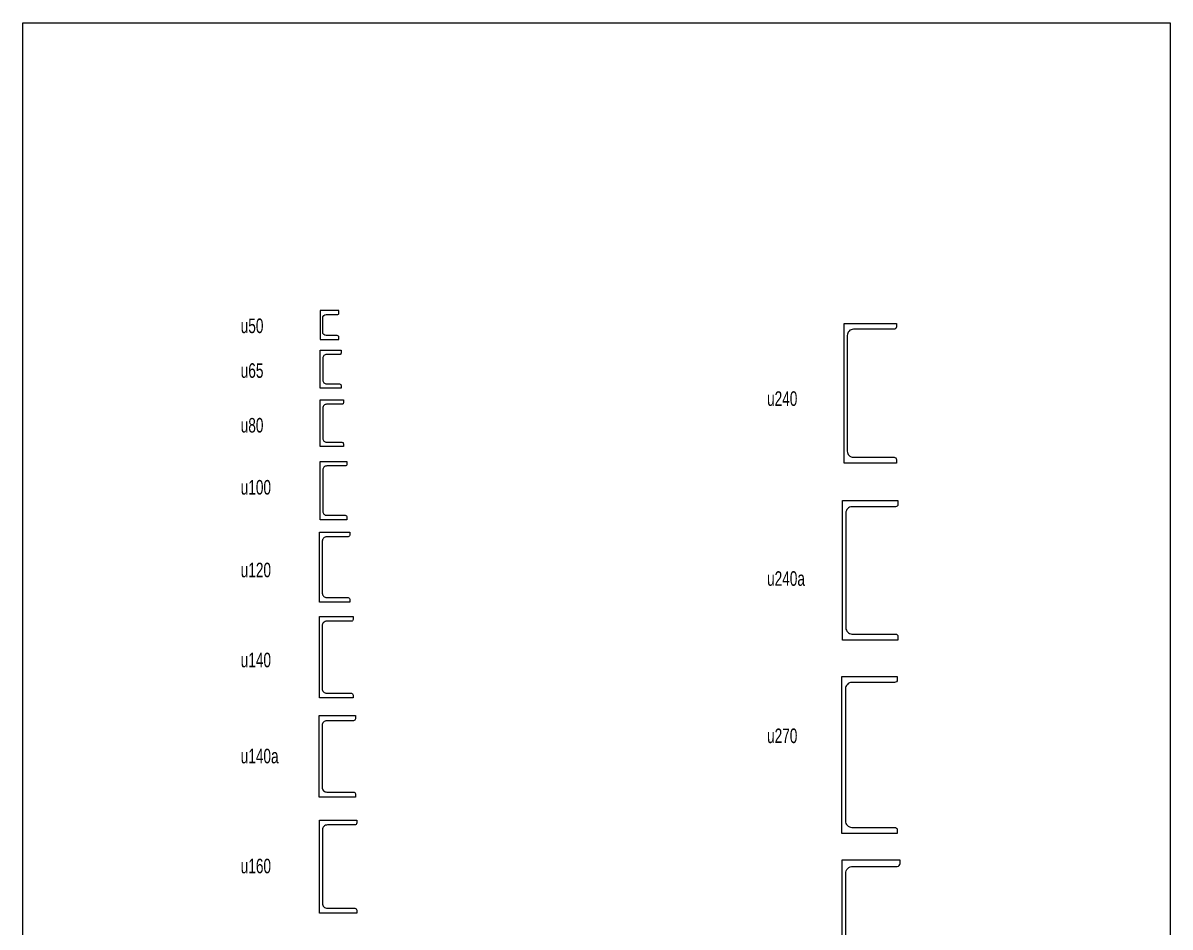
# Model space of a CAD drawing. Header units: millimetres. Extents: x -146681 to 1327256, y -72704 to 46237.
# Drawn here: x -137665 to -135694, y -44793 to -43239 of the extents above; entities that cross this region are included whole.
import ezdxf

# ---------------------------------------------------------------- set-up
doc = ezdxf.new("R2010")
doc.units = ezdxf.units.MM
doc.header["$MEASUREMENT"] = 0
doc.layers.add('KC2-TEXT', color=31, linetype='Continuous')
doc.styles.add('KC2 - Ghi chu', font='unicode.shx', dxfattribs={"width": 0.7})

msp = doc.modelspace()

# ---------------------------------------------------------------- linework, layer by layer
msp.add_lwpolyline([(-137665.3, -43239.3), (-135694.3, -43239.3), (-135694.3, -46942.4), (-137665.3, -46942.4)], close=True)
for points in [[(-137122.6, -43779.1, 0.414214), (-137125.1, -43776.6), (-137144.2, -43776.6, -0.414214), (-137150.2, -43770.6), (-137150.2, -43746.6, -0.414214), (-137144.2, -43740.6), (-137125.1, -43740.6, 0.414214), (-137122.6, -43738.1), (-137122.6, -43733.6), (-137154.6, -43733.6), (-137154.6, -43783.6), (-137122.6, -43783.6)], [(-136164.5, -43761.8, -0.414214), (-136168.5, -43765.8), (-136238.4, -43765.8, 0.414214), (-136248.9, -43776.3), (-136248.9, -43975.3, 0.414214), (-136238.4, -43985.8), (-136168.5, -43985.8, -0.414214), (-136164.5, -43989.8), (-136164.5, -43995.8), (-136254.5, -43995.8), (-136254.5, -43755.8), (-136164.5, -43755.8)], [(-137118.6, -43806.6, -0.414214), (-137121.1, -43809.1), (-137143.7, -43809.1, 0.414214), (-137150.2, -43815.6), (-137150.2, -43853.2, 0.414214), (-137143.7, -43859.7), (-137121.1, -43859.7, -0.414214), (-137118.6, -43862.2), (-137118.6, -43866.9), (-137154.6, -43866.9), (-137154.6, -43801.9), (-137118.6, -43801.9)], [(-137114.6, -43892.2, -0.414214), (-137117.1, -43894.7), (-137143.6, -43894.7, 0.414214), (-137150.1, -43901.2), (-137150.1, -43953.4, 0.414214), (-137143.6, -43959.9), (-137117.1, -43959.9, -0.414214), (-137114.6, -43962.4), (-137114.6, -43967.3), (-137154.6, -43967.3), (-137154.6, -43887.3), (-137114.6, -43887.3)], [(-137108.6, -43997.7, -0.414214), (-137111.6, -44000.7), (-137143.1, -44000.7, 0.414214), (-137150.1, -44007.7), (-137150.1, -44078.5, 0.414214), (-137143.1, -44085.5), (-137111.6, -44085.5, -0.414214), (-137108.6, -44088.5), (-137108.6, -44093.1), (-137154.6, -44093.1), (-137154.6, -43993.1), (-137108.6, -43993.1)], [(-136161.9, -44066.9, -0.414214), (-136165.9, -44070.9), (-136240.8, -44070.9, 0.414214), (-136251.3, -44081.4), (-136251.3, -44279, 0.414214), (-136240.8, -44289.5), (-136165.9, -44289.5, -0.414214), (-136161.9, -44293.5), (-136161.9, -44300.2), (-136256.9, -44300.2), (-136256.9, -44060.2), (-136161.9, -44060.2)], [(-137103.7, -44119.4, -0.414214), (-137106.7, -44122.4), (-137143.4, -44122.4, 0.414214), (-137150.9, -44129.9), (-137150.9, -44219.3, 0.414214), (-137143.4, -44226.8), (-137106.7, -44226.8, -0.414214), (-137103.7, -44229.8), (-137103.7, -44234.6), (-137155.7, -44234.6), (-137155.7, -44114.6), (-137103.7, -44114.6)], [(-137098, -44264.5, -0.414214), (-137101, -44267.5), (-137143.1, -44267.5, 0.414214), (-137151.1, -44275.5), (-137151.1, -44383.3, 0.414214), (-137143.1, -44391.3), (-137101, -44391.3, -0.414214), (-137098, -44394.3), (-137098, -44399.4), (-137156, -44399.4), (-137156, -44259.4), (-137098, -44259.4)], [(-136163, -44368.3, -0.414214), (-136167.5, -44372.8), (-136241, -44372.8, 0.414214), (-136252, -44383.8), (-136252, -44610.8, 0.414214), (-136241, -44621.8), (-136167.5, -44621.8, -0.414214), (-136163, -44626.3), (-136163, -44632.3), (-136258, -44632.3), (-136258, -44362.3), (-136163, -44362.3)], [(-137094.1, -44435.5, -0.414214), (-137097.1, -44438.5), (-137143.2, -44438.5, 0.414214), (-137151.2, -44446.5), (-137151.2, -44553.1, 0.414214), (-137143.2, -44561.1), (-137097.1, -44561.1, -0.414214), (-137094.1, -44564.1), (-137094.1, -44569.8), (-137156.1, -44569.8), (-137156.1, -44429.8), (-137094.1, -44429.8)], [(-137091.7, -44614.1, -0.414214), (-137095.2, -44617.6), (-137142.2, -44617.6, 0.414214), (-137150.7, -44626.1), (-137150.7, -44752.3, 0.414214), (-137142.2, -44760.8), (-137095.2, -44760.8, -0.414214), (-137091.7, -44764.3), (-137091.7, -44769.2), (-137155.7, -44769.2), (-137155.7, -44609.2), (-137091.7, -44609.2)], [(-136251.5, -44700.9, -0.414214), (-136239.5, -44688.9), (-136163, -44688.9, 0.414214), (-136158, -44683.9), (-136158, -44677.9), (-136258, -44677.9), (-136258, -44977.9), (-136158, -44977.9), (-136158, -44971.9, 0.414214), (-136163, -44966.9), (-136239.5, -44966.9, -0.414214), (-136251.5, -44954.9)]]:
    msp.add_lwpolyline(points, format="xyb", close=True)

# ---------------------------------------------------------------- texts
at = {"layer": 'KC2-TEXT', "color": 7, "style": 'KC2 - Ghi chu', "width": 0.7}
for s, p in [('u50', (-137291.1, -43772.3)), ('u65', (-137291.1, -43849.2)), ('u240', (-136386.7, -43897.4)), ('u80', (-137291.1, -43943.2)), ('u100', (-137291.1, -44049.8)), ('u120', (-137291.1, -44191.9)), ('u240a ', (-136386.7, -44206.6)), ('u140', (-137291.1, -44346.6)), ('u270', (-136386.7, -44476.9)), ('u140a', (-137291.1, -44511.7)), ('u160', (-137291.1, -44700.7))]:
    msp.add_text(s, height=25, dxfattribs=at).set_placement(p)

doc.saveas('drawing.dxf')
